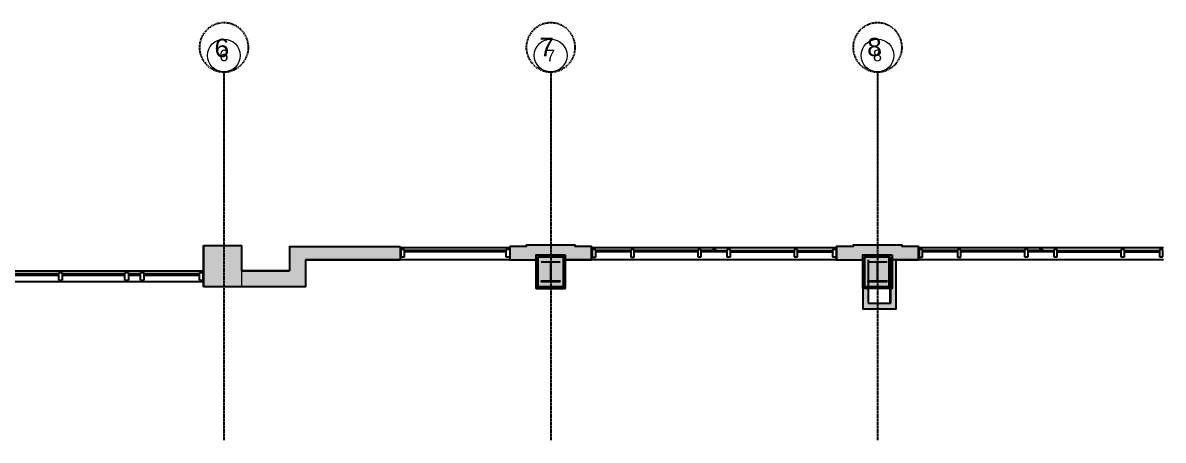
# Model space of a CAD drawing. Header units: inches. Extents: x 1209 to 3903, y 11893 to 13703.
# Drawn here: x 2555 to 3392, y 13397 to 13703 of the extents above; entities that cross this region are included whole.
import ezdxf

# ---------------------------------------------------------------- set-up
doc = ezdxf.new("R2010")
doc.units = ezdxf.units.IN
doc.header["$MEASUREMENT"] = 0
for name, pattern in [('L1$0$Plaza America BA02$0$CENTER2', [1.125, 0.75, -0.125, 0.125, -0.125]), ('L1$0$Plaza America BA02$0$DASHDOT', [1, 0.5, -0.25, 0, -0.25]), ('L1$0$SAG 02ATL Ste230PHII$0$CENTER2', [1.125, 0.75, -0.125, 0.125, -0.125])]:
    doc.linetypes.add(name, pattern=pattern)
for name, color, linetype in [('L1$0$A-Cols-Extr', 8, 'Continuous'), ('L1$0$A-Glaz', 8, 'Continuous'), ('L1$0$A-Wall-Extr', 8, 'Continuous'), ('L1$0$Plaza America BA02$0$14', 8, 'L1$0$Plaza America BA02$0$DASHDOT'), ('L1$0$Plaza America BA02$0$A-Column grid', 8, 'L1$0$Plaza America BA02$0$CENTER2'), ('L1$0$SAG 02ATL Ste230PHII$0$A-Column grid', 8, 'L1$0$SAG 02ATL Ste230PHII$0$CENTER2')]:
    doc.layers.add(name, color=color, linetype=linetype)
for name, color, linetype, lineweight in [('X2$0$A-WALL', 8, 'Continuous', 13), ('X2$0$A-WALL-PATT', 8, 'Continuous', 13), ('X2$0$I-WALL', 8, 'Continuous', 13), ('X2$0$S-COLS', 8, 'Continuous', 13), ('X2$0$S-GRID', 8, 'Continuous', 9), ('X2$0$S-GRID-IDEN', 8, 'Continuous', 9)]:
    doc.layers.add(name, color=color, linetype=linetype, lineweight=lineweight)
doc.styles.add('L1$0$Plaza America BA02$0$MONOTXT', font='MONOTXT', dxfattribs={"height": 0.2})
doc.styles.add('X2$0$Swis721 Lt BT', font='swissl.ttf', dxfattribs={"height": 8.514638})

# ---------------------------------------------------------------- blocks, each defined once
blk = doc.blocks.new('X2$0$Concrete-Rectangular-Column - 19 X 24-5195709-FIRST FLOOR DEMOLITION')
at = {"layer": 'X2$0$S-COLS'}
blk.add_hatch(color=256, dxfattribs=at).paths.add_polyline_path([(9.5, -12), (9.5, 12), (-9.5, 12), (-9.5, -12)], flags=0)
for p, q in [((9.5, 12), (-9.5, 12)), ((-9.5, 12), (-9.5, -12)), ((9.5, -12), (9.5, 12)), ((-9.5, -12), (9.5, -12))]:
    blk.add_line(p, q, dxfattribs=at)
blk = doc.blocks.new('X2$0$Concrete-Rectangular-Column - 28 X 36-5114309-FIRST FLOOR DEMOLITION')
at = {"layer": 'X2$0$S-COLS'}
blk.add_hatch(color=256, dxfattribs=at).paths.add_polyline_path([(14, -15), (14, 15), (-14, 15), (-14, -15)], flags=0)
for p, q in [((14, 15), (-14, 15)), ((-14, 15), (-14, -15)), ((14, -15), (14, 15)), ((-14, -15), (14, -15))]:
    blk.add_line(p, q, dxfattribs=at)
blk = doc.blocks.new('X2$0$Grid - Grid Head - Circle-50561-FIRST FLOOR DEMOLITION')
at = {"layer": 'X2$0$S-GRID-IDEN'}
blk.add_circle((0, 0), 0.125, dxfattribs=at)

msp = doc.modelspace()

# ---------------------------------------------------------------- hatches: boundary and pattern name
at = {"layer": 'X2$0$A-WALL-PATT'}
for points in [[(2750.35, 13509.16), (2762.35, 13509.16), (2762.35, 13538.91), (2750.35, 13538.91), (2750.35, 13521.16)], [(2831.85, 13528.91), (2831.85, 13538.91), (2762.35, 13538.91), (2762.35, 13528.91)], [(2924.35, 13529.17), (2924.35, 13539.17), (2912.35, 13539.17), (2912.35, 13529.17)], [(2952.01, 13529.17), (2960.19, 13529.17), (2960.19, 13540.17), (2924.35, 13540.17), (2924.35, 13529.17), (2933.01, 13529.17), (2933.01, 13532.11), (2952.01, 13532.11), (2952.01, 13531.45)], [(2960.19, 13529.17), (2972.35, 13529.17), (2972.35, 13539.17), (2960.19, 13539.17)], [(3154.45, 13529.17), (3164.35, 13529.17), (3164.35, 13539.17), (3152.35, 13539.17), (3152.35, 13529.17)], [(3190.53, 13529.17), (3200.19, 13529.17), (3200.19, 13540.17), (3164.35, 13540.17), (3164.35, 13529.17), (3171.53, 13529.17), (3171.53, 13532.11), (3190.53, 13532.11), (3190.53, 13531.86)], [(3200.19, 13529.17), (3212.4, 13529.17), (3212.4, 13539.17), (3200.19, 13539.17)], [(3196.03, 13497.16), (3196.03, 13529.16), (3191.03, 13529.16), (3191.03, 13497.16)], [(2750.35, 13509.16), (2750.35, 13521.16), (2715.35, 13521.16), (2715.35, 13509.16)], [(3171.53, 13493.16), (3175.53, 13493.16), (3175.53, 13508.11), (3171.53, 13508.11), (3171.53, 13497.16)], [(3175.53, 13493.16), (3196.03, 13493.16), (3196.03, 13497.16), (3175.53, 13497.16)]]:
    msp.add_hatch(color=256, dxfattribs=at).paths.add_polyline_path(points, flags=0)

# ---------------------------------------------------------------- linework, layer by layer
at = {"layer": 'L1$0$A-Cols-Extr'}
for points in [[(2953.01, 13532.61), (2953.01, 13508.11), (2931.53, 13508.11), (2931.53, 13532.61)], [(2951.52, 13531.26), (2951.52, 13509.26), (2933.02, 13509.26), (2933.02, 13531.26)], [(3193.01, 13532.61), (3193.01, 13508.11), (3171.53, 13508.11), (3171.53, 13532.61)], [(3191.52, 13531.26), (3191.52, 13509.26), (3173.02, 13509.26), (3173.02, 13531.26)], [(2949.27, 13513.26), (2949.27, 13513.36), (2935.27, 13513.36), (2935.27, 13513.26)], [(3189.27, 13513.26), (3189.27, 13513.36), (3175.27, 13513.36), (3175.27, 13513.26)]]:
    msp.add_lwpolyline(points, close=True, dxfattribs=at)
for points in [[(2949.27, 13527.26), (2935.27, 13527.26)], [(2942.27, 13513.36), (2942.27, 13527.36)], [(3189.27, 13527.26), (3175.27, 13527.26)], [(3182.27, 13513.36), (3182.27, 13527.36)]]:
    msp.add_lwpolyline(points, dxfattribs=at)
at = {"layer": 'L1$0$A-Glaz'}
for p, q in [((2831.85, 13538.91), (2831.85, 13529.16)), ((2912.35, 13537.91), (2831.85, 13537.91)), ((2832.35, 13536.66), (2832.35, 13531.16)), ((2834.85, 13536.66), (2832.35, 13536.66)), ((2834.85, 13531.16), (2834.85, 13536.66)), ((2909.35, 13535.91), (2834.85, 13535.91)), ((2909.35, 13534.91), (2834.85, 13534.91)), ((2909.35, 13536.66), (2909.35, 13531.16)), ((2911.85, 13536.66), (2909.35, 13536.66)), ((2912.35, 13538.91), (2912.35, 13529.16)), ((2972.35, 13538.91), (2972.35, 13529.16)), ((3151.85, 13537.91), (2972.35, 13537.91)), ((2972.85, 13536.62), (2972.85, 13531.12)), ((2975.35, 13536.62), (2972.85, 13536.62)), ((2975.35, 13531.12), (2975.35, 13536.62)), ((3001.1, 13535.91), (2975.35, 13535.91)), ((3001.1, 13534.85), (2975.35, 13534.85)), ((3001.1, 13536.62), (3001.1, 13531.12)), ((3003.6, 13536.62), (3001.1, 13536.62)), ((3003.6, 13531.12), (3003.6, 13536.62)), ((3050.35, 13535.91), (3003.6, 13535.91)), ((3050.35, 13534.85), (3003.6, 13534.85)), ((3050.35, 13536.66), (3050.35, 13531.16)), ((3052.85, 13536.66), (3050.35, 13536.66)), ((3050.35, 13534.66), (3050.35, 13534.66)), ((3052.85, 13531.16), (3052.85, 13536.66)), ((3061.1, 13535.91), (3052.85, 13535.91)), ((3071.72, 13534.91), (3052.85, 13534.91)), ((3052.85, 13534.66), (3052.85, 13534.66)), ((3061.1, 13536.66), (3063.6, 13536.66)), ((3061.1, 13536.66), (3061.1, 13535.91)), ((3063.6, 13536.66), (3063.6, 13535.91)), ((3063.6, 13535.91), (3071.72, 13535.91)), ((3071.72, 13536.66), (3071.72, 13531.16)), ((3074.22, 13536.66), (3071.72, 13536.66)), ((3074.22, 13531.16), (3074.22, 13536.66)), ((3074.22, 13535.91), (3121.1, 13535.91)), ((3074.22, 13534.91), (3121.1, 13534.91)), ((3121.1, 13536.66), (3121.1, 13531.16)), ((3123.6, 13536.66), (3121.1, 13536.66)), ((3123.6, 13531.16), (3123.6, 13536.66)), ((3123.6, 13535.91), (3149.35, 13535.91)), ((3123.6, 13534.91), (3149.35, 13534.91)), ((3151.85, 13536.66), (3149.35, 13536.66)), ((3149.35, 13536.66), (3149.35, 13531.16)), ((3212.35, 13538.91), (3212.35, 13529.16)), ((3392.35, 13537.91), (3212.35, 13537.91)), ((3215.35, 13536.62), (3212.85, 13536.62)), ((3212.85, 13536.62), (3212.85, 13531.12)), ((3215.35, 13531.12), (3215.35, 13536.62)), ((3241.1, 13535.91), (3215.35, 13535.91)), ((3241.1, 13534.85), (3215.35, 13534.85)), ((3243.6, 13536.62), (3241.1, 13536.62)), ((3241.1, 13536.62), (3241.1, 13531.12)), ((3243.6, 13531.12), (3243.6, 13536.62)), ((3290.35, 13535.91), (3243.6, 13535.91)), ((3290.35, 13534.85), (3243.6, 13534.85)), ((3292.85, 13536.66), (3290.35, 13536.66)), ((3290.35, 13536.66), (3290.35, 13531.16)), ((3290.35, 13534.66), (3290.35, 13534.66)), ((3292.85, 13531.16), (3292.85, 13536.66)), ((3301.1, 13535.91), (3292.85, 13535.91)), ((3311.72, 13534.91), (3292.85, 13534.91)), ((3292.85, 13534.66), (3292.85, 13534.66)), ((3301.1, 13536.66), (3301.1, 13535.91)), ((3301.1, 13536.66), (3303.6, 13536.66)), ((3303.6, 13536.66), (3303.6, 13535.91)), ((3303.6, 13535.91), (3311.72, 13535.91)), ((3314.22, 13536.66), (3311.72, 13536.66)), ((3311.72, 13536.66), (3311.72, 13531.16)), ((3314.22, 13531.16), (3314.22, 13536.66)), ((3314.22, 13535.91), (3361.1, 13535.91)), ((3314.22, 13534.91), (3361.1, 13534.91)), ((3363.6, 13536.66), (3361.1, 13536.66)), ((3361.1, 13536.66), (3361.1, 13531.16)), ((3363.6, 13531.16), (3363.6, 13536.66)), ((3363.6, 13535.91), (3389.35, 13535.91)), ((3363.6, 13534.91), (3389.35, 13534.91)), ((3389.35, 13536.66), (3389.35, 13531.16)), ((3391.85, 13536.66), (3389.35, 13536.66)), ((3391.85, 13531.16), (3391.85, 13536.66)), ((2912.35, 13529.16), (2831.85, 13529.16)), ((2832.35, 13531.16), (2834.85, 13531.16)), ((2909.35, 13531.16), (2911.85, 13531.16)), ((3152.35, 13529.16), (2972.35, 13529.16)), ((2972.85, 13531.12), (2975.35, 13531.12)), ((3001.1, 13531.12), (3003.6, 13531.12)), ((3050.35, 13531.16), (3052.85, 13531.16)), ((3071.72, 13531.16), (3074.22, 13531.16)), ((3121.1, 13531.16), (3123.6, 13531.16)), ((3149.35, 13531.16), (3151.85, 13531.16)), ((3392.35, 13529.16), (3212.35, 13529.16)), ((3212.85, 13531.12), (3215.35, 13531.12)), ((3241.1, 13531.12), (3243.6, 13531.12)), ((3290.35, 13531.16), (3292.85, 13531.16)), ((3311.72, 13531.16), (3314.22, 13531.16)), ((3361.1, 13531.16), (3363.6, 13531.16)), ((3389.35, 13531.16), (3391.85, 13531.16)), ((2477.36, 13520.91), (2687.35, 13520.91)), ((2540.35, 13518.91), (2581.1, 13518.91)), ((2540.35, 13517.91), (2581.1, 13517.91)), ((2581.1, 13514.16), (2581.1, 13519.66)), ((2581.1, 13519.66), (2583.6, 13519.66)), ((2583.6, 13519.66), (2583.6, 13514.16)), ((2583.6, 13518.91), (2629.66, 13518.91)), ((2583.6, 13517.91), (2629.66, 13517.91)), ((2629.66, 13519.66), (2632.16, 13519.66)), ((2629.66, 13514.16), (2629.66, 13519.66)), ((2632.16, 13519.66), (2632.16, 13514.16)), ((2632.16, 13518.91), (2641.1, 13518.91)), ((2632.16, 13517.91), (2641.1, 13517.91)), ((2641.1, 13519.66), (2643.6, 13519.66)), ((2641.1, 13514.16), (2641.1, 13519.66)), ((2643.6, 13519.66), (2643.6, 13514.16)), ((2643.6, 13518.91), (2684.35, 13518.91)), ((2643.6, 13517.91), (2684.35, 13517.91)), ((2684.35, 13519.66), (2686.85, 13519.66)), ((2684.35, 13514.16), (2684.35, 13519.66)), ((2686.85, 13519.66), (2686.85, 13514.16)), ((2687.42, 13512.91), (2477.28, 13512.91)), ((2581.1, 13514.16), (2583.6, 13514.16)), ((2629.66, 13514.16), (2632.16, 13514.16)), ((2641.1, 13514.16), (2643.6, 13514.16)), ((2684.35, 13514.16), (2686.85, 13514.16))]:
    msp.add_line(p, q, dxfattribs=at)
at = {"layer": 'L1$0$A-Wall-Extr'}
for p, q in [((2687.35, 13539.54), (2687.35, 13509.16)), ((2687.35, 13539.54), (2715.35, 13539.54)), ((2687.35, 13509.16), (2687.35, 13539.54)), ((2715.35, 13520.91), (2715.35, 13539.54)), ((2750.35, 13539.07), (2750.35, 13520.91)), ((2750.35, 13539.07), (2750.35, 13539.07)), ((2750.35, 13538.91), (2831.85, 13538.91)), ((2831.85, 13538.91), (2831.85, 13529.16)), ((2924.35, 13538.91), (2912.35, 13538.91)), ((2960.35, 13539.91), (2924.35, 13539.91)), ((2924.35, 13539.91), (2924.35, 13538.91)), ((2960.35, 13539.91), (2960.35, 13539.91)), ((2960.35, 13539.91), (2960.35, 13538.91)), ((2972.35, 13538.91), (2960.35, 13538.91)), ((3151.85, 13538.91), (3151.85, 13529.16)), ((3164.35, 13538.91), (3152.35, 13538.91)), ((3164.35, 13539.91), (3164.35, 13538.91)), ((3200.35, 13539.91), (3164.35, 13539.91)), ((3200.35, 13539.91), (3200.35, 13538.91)), ((3200.35, 13539.91), (3200.35, 13539.91)), ((3212.35, 13538.91), (3200.35, 13538.91)), ((2762.1, 13529.16), (2762.1, 13509.16)), ((2831.85, 13529.16), (2762.1, 13529.16)), ((2912.35, 13529.16), (2931.53, 13529.16)), ((2972.35, 13529.16), (2953.01, 13529.16)), ((3152.35, 13529.16), (3171.53, 13529.16)), ((3171.53, 13529.16), (3171.53, 13493.16)), ((3171.53, 13529.16), (3171.53, 13493.16)), ((3175.53, 13529.16), (3175.53, 13497.16)), ((3175.53, 13529.16), (3175.53, 13497.16)), ((3192.03, 13497.16), (3192.03, 13529.16)), ((3192.03, 13497.16), (3192.03, 13529.16)), ((3212.35, 13529.16), (3193.01, 13529.16)), ((3196.03, 13493.16), (3196.03, 13529.16)), ((3196.03, 13493.16), (3196.03, 13529.16)), ((2715.35, 13520.91), (2750.35, 13520.91)), ((2762.1, 13509.16), (2687.35, 13509.16)), ((3171.53, 13493.16), (3196.03, 13493.16)), ((3171.53, 13493.16), (3196.03, 13493.16)), ((3175.53, 13497.16), (3192.03, 13497.16)), ((3175.53, 13497.16), (3192.03, 13497.16))]:
    msp.add_line(p, q, dxfattribs=at)
at = {"layer": 'L1$0$A-Wall-Extr', "flags": 128}
msp.add_lwpolyline([(2912.35, 13538.91), (2912.35, 13529.16), (2931.53, 13529.16), (2931.53, 13508.11), (2953.01, 13508.11), (2953.01, 13529.16), (2972.35, 13529.16), (2972.35, 13538.91), (2960.35, 13538.91), (2960.35, 13539.91), (2924.35, 13539.91), (2924.35, 13538.91)], close=True, dxfattribs=at)
msp.add_lwpolyline([(3151.85, 13538.91), (3151.85, 13529.16), (3171.53, 13529.16), (3171.53, 13493.16), (3196.03, 13493.16), (3196.03, 13529.16), (3212.35, 13529.16), (3212.35, 13538.91), (3200.35, 13538.91), (3200.35, 13539.91), (3164.35, 13539.91), (3164.35, 13538.91), (3151.85, 13538.91)], dxfattribs=at)
at = {"layer": 'L1$0$Plaza America BA02$0$A-Column grid'}
for p, q in [((2702.27, 13666.96), (2702.27, 13396.73)), ((2942.27, 13666.96), (2942.27, 13396.73)), ((3182.27, 13666.96), (3182.27, 13396.73))]:
    msp.add_line(p, q, dxfattribs=at)
at = {"layer": 'L1$0$SAG 02ATL Ste230PHII$0$A-Column grid'}
for p, q in [((2702.27, 13666.96), (2702.27, 13396.73)), ((2942.27, 13666.96), (2942.27, 13396.73)), ((3182.27, 13666.96), (3182.27, 13396.73))]:
    msp.add_line(p, q, dxfattribs=at)
at = {"layer": 'X2$0$A-WALL'}
for p, q in [((2831.85, 13538.91), (2750.35, 13538.91)), ((2750.35, 13538.91), (2750.35, 13521.16)), ((2831.85, 13528.91), (2831.85, 13538.91)), ((2924.35, 13539.17), (2912.35, 13539.17)), ((2912.35, 13539.17), (2912.35, 13529.17)), ((2960.19, 13540.17), (2924.35, 13540.17)), ((2924.35, 13540.17), (2924.35, 13539.17)), ((2960.19, 13539.17), (2960.19, 13540.17)), ((2972.35, 13539.17), (2960.19, 13539.17)), ((2972.35, 13529.17), (2972.35, 13539.17)), ((3164.35, 13539.17), (3152.35, 13539.17)), ((3152.35, 13539.17), (3152.35, 13529.17)), ((3200.19, 13540.17), (3164.35, 13540.17)), ((3164.35, 13540.17), (3164.35, 13539.17)), ((3200.19, 13539.17), (3200.19, 13540.17)), ((3212.4, 13539.17), (3200.19, 13539.17)), ((3212.4, 13529.17), (3212.4, 13539.17)), ((2762.35, 13528.91), (2831.85, 13528.91)), ((2762.35, 13509.16), (2762.35, 13528.91)), ((2912.35, 13529.17), (2933.01, 13529.17)), ((2952.01, 13529.17), (2972.35, 13529.17)), ((3152.35, 13529.17), (3171.53, 13529.17)), ((3190.53, 13529.17), (3212.4, 13529.17)), ((2750.35, 13521.16), (2715.35, 13521.16)), ((2715.35, 13509.16), (2762.35, 13509.16)), ((3171.53, 13508.11), (3171.53, 13493.16)), ((3175.53, 13497.16), (3175.53, 13508.11)), ((3171.53, 13493.16), (3196.03, 13493.16)), ((3191.03, 13497.16), (3175.53, 13497.16)), ((3196.03, 13493.16), (3196.03, 13497.16))]:
    msp.add_line(p, q, dxfattribs=at)
at = {"layer": 'X2$0$I-WALL'}
for p, q in [((3196.03, 13529.16), (3191.03, 13529.16)), ((3191.03, 13529.16), (3191.03, 13497.16)), ((3196.03, 13497.16), (3196.03, 13529.16))]:
    msp.add_line(p, q, dxfattribs=at)
at = {"layer": 'X2$0$S-GRID'}
for p, q in [((2702.27, 13666.96), (2702.27, 13570.96)), ((2942.27, 13666.96), (2942.27, 13570.96)), ((3182.27, 13666.96), (3182.27, 13570.96))]:
    msp.add_line(p, q, dxfattribs=at)

# ---------------------------------------------------------------- block references
at = {"layer": 'X2$0$S-COLS'}
for name, p in [('X2$0$Concrete-Rectangular-Column - 28 X 36-5114309-FIRST FLOOR DEMOLITION', (2701.35, 13524.16)), ('X2$0$Concrete-Rectangular-Column - 19 X 24-5195709-FIRST FLOOR DEMOLITION', (2942.51, 13520.11)), ('X2$0$Concrete-Rectangular-Column - 19 X 24-5195709-FIRST FLOOR DEMOLITION', (3181.03, 13520.11))]:
    msp.add_blockref(name, p, dxfattribs=at)

# ---------------------------------------------------------------- texts
at = {"layer": 'X2$0$S-GRID-IDEN', "char_height": 8.51, "width": 7.56, "attachment_point": 2, "line_spacing_factor": 1.00667, "style": 'X2$0$Swis721 Lt BT', "bg_fill": 3, "box_fill_scale": 1.25, "bg_fill_color": 0, "bg_fill_transparency": 0}
for s, insert in [('6', (2702.27, 13683.29)), ('7', (2942.27, 13683.29)), ('8', (3182.27, 13683.29))]:
    msp.add_mtext(s, dxfattribs=dict(at, insert=insert))

# ---------------------------------------------------------------- next in the draw order: linework, layer by layer
at = {"layer": 'L1$0$Plaza America BA02$0$14'}
for centre in [(2702.34, 13684.95), (2942.33, 13684.95), (3182.33, 13684.95)]:
    msp.add_ellipse(centre, major_axis=(18, 0), ratio=0.99964, start_param=0, end_param=6.283175, dxfattribs=at)

# ---------------------------------------------------------------- next in the draw order: block references
at = {"layer": 'X2$0$S-GRID-IDEN', "xscale": 95.99999999999994, "yscale": 95.99999999999994, "zscale": 95.99999999999994, "rotation": 180}
for p in [(2702.27, 13678.96), (2942.27, 13678.96), (3182.27, 13678.96)]:
    msp.add_blockref('X2$0$Grid - Grid Head - Circle-50561-FIRST FLOOR DEMOLITION', p, dxfattribs=at)

# ---------------------------------------------------------------- next in the draw order: texts
at = {"layer": 'L1$0$Plaza America BA02$0$14', "style": 'L1$0$Plaza America BA02$0$MONOTXT', "width": 1.000361}
for s, p in [('6', (2694.91, 13677.79)), ('7', (2933.52, 13678.48)), ('8', (3174.2, 13678.48))]:
    msp.add_text(s, height=13.49, dxfattribs=at).set_placement(p)

doc.saveas('drawing.dxf')
